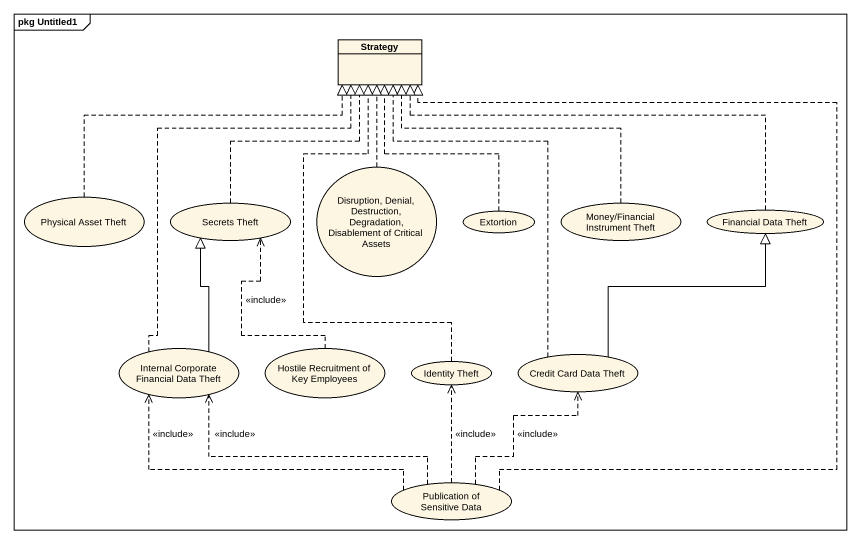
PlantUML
@startuml
mainframe pkg Untitled1
allowmixing
hide circle
hide empty members
class Strategy
usecase "Physical Asset Theft" as Physical_Asset_Theft
usecase "Secrets Theft" as Secrets_Theft
usecase "Disruption, Denial, Destruction, Degradation, Disablement of Critical Assets" as Disruption_Denial
usecase "Money/Financial Instrument Theft" as Money_Financial_Instrument
usecase Extortion
usecase "Financial Data Theft" as Financial_Data_Theft
usecase "Internal Corporate Financial Data Theft" as Internal_Corporate
usecase "Hostile Recruitment of Key Employees" as Hostile_Recruitment_of_Key
usecase "Credit Card Data Theft" as Credit_Card_Data_Theft
usecase "Identity Theft" as Identity_Theft
usecase "Publication of Sensitive Data" as Publication_of_Sensitive
Physical_Asset_Theft .right.|> Strategy
Secrets_Theft .up.|> Strategy
Disruption_Denial .up.|> Strategy
Money_Financial_Instrument .up.|> Strategy
Extortion .up.|> Strategy
Financial_Data_Theft .left.|> Strategy
Internal_Corporate .up.|> Strategy
Internal_Corporate -up-|> Secrets_Theft
Hostile_Recruitment_of_Key .up.> Secrets_Theft : <<include>>
Credit_Card_Data_Theft .up.|> Strategy
Credit_Card_Data_Theft -up-|> Financial_Data_Theft
Identity_Theft .up.|> Strategy
Publication_of_Sensitive .up.|> Strategy
Publication_of_Sensitive .left.> Internal_Corporate : <<include>>
Publication_of_Sensitive .left.> Internal_Corporate : <<include>>
Publication_of_Sensitive .up.> Credit_Card_Data_Theft : <<include>>
Publication_of_Sensitive .up.> Identity_Theft : <<include>>
@enduml
